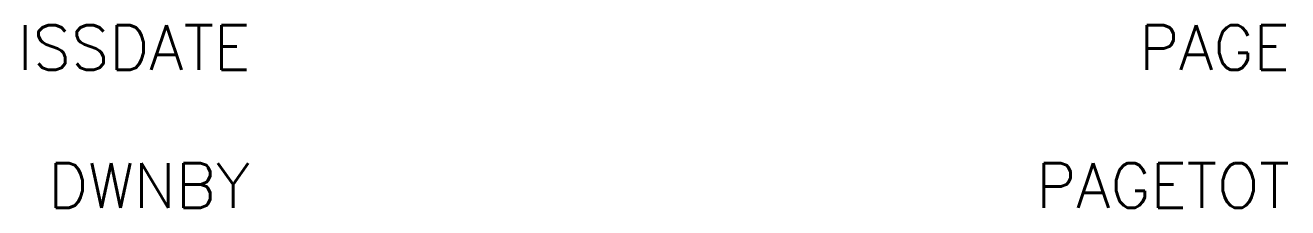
# Model space of a CAD drawing. Header units: inches. Extents: x 10.3 to 12.85, y 9.81 to 10.18.
import ezdxf
from ezdxf.enums import TextEntityAlignment as Align

# ---------------------------------------------------------------- set-up
doc = ezdxf.new("R2010")
doc.units = ezdxf.units.IN
doc.header["$MEASUREMENT"] = 0
doc.layers.get('0').update_dxf_attribs({"linetype": 'CONTINUOUS'})
doc.styles.get("Standard").update_dxf_attribs({"font": 'SIMPLEX.SHX'})

msp = doc.modelspace()

# ---------------------------------------------------------------- texts
for tag, text, p in [('ISSDATE', 'XX/XX/XX', (10.7521, 10.182)), ('PAGE', '', (12.8549, 10.182))]:
    msp.add_attdef(tag, text=text, height=0.09).set_placement(p, align=Align.TOP_RIGHT)
for tag, text, p in [('DWNBY', 'ABD', (10.7521, 9.7863)), ('PAGETOT', '-', (12.8549, 9.7863))]:
    msp.add_attdef(tag, text=text, height=0.09).set_placement(p, align=Align.BOTTOM_RIGHT)

doc.saveas('drawing.dxf')
